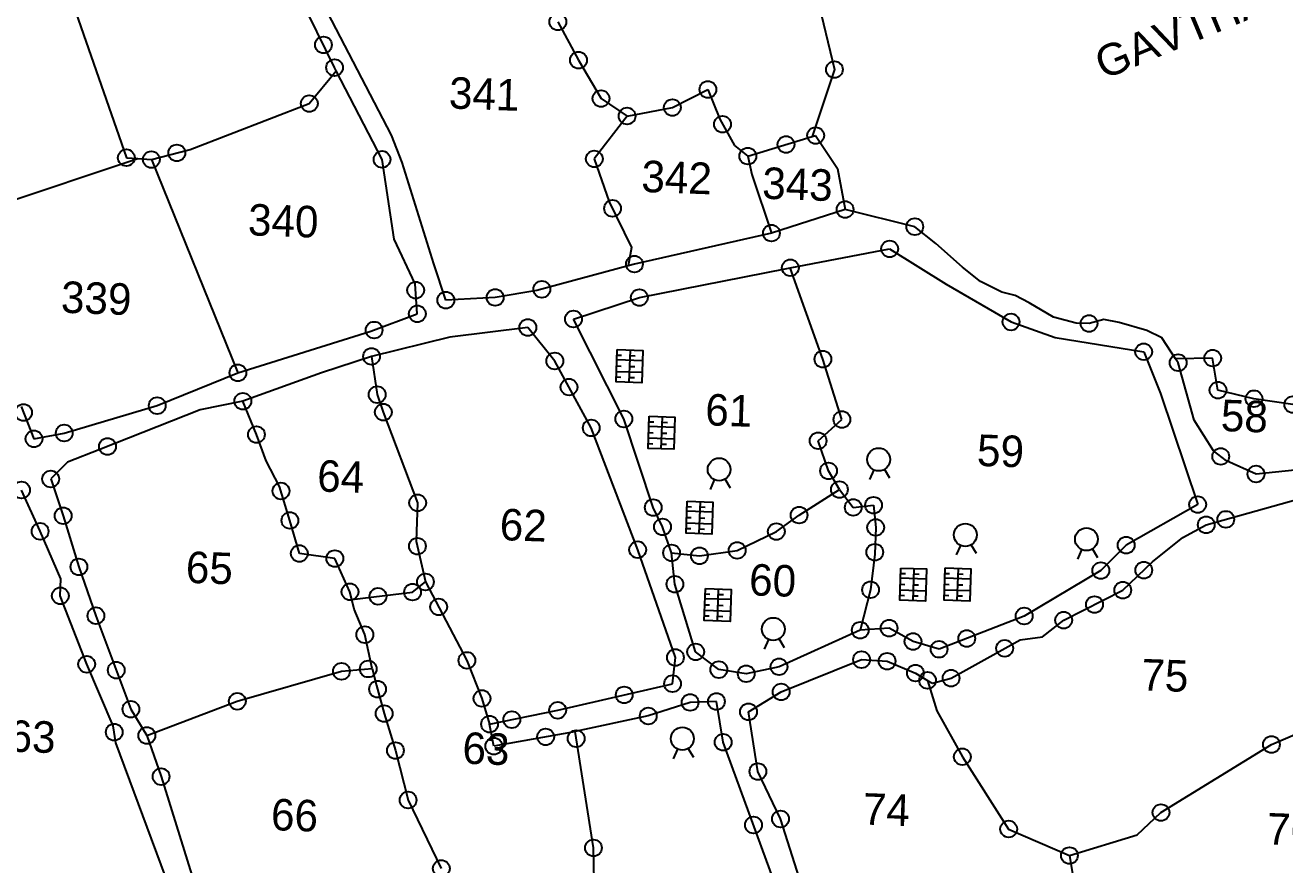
# Model space of a CAD drawing. Header units: metres. Extents: x 287345 to 291891, y 1993918 to 1999987.
# Drawn here: x 289786 to 290365, y 1996502 to 1996888 of the extents above; entities that cross this region are included whole.
import ezdxf
from ezdxf.enums import TextEntityAlignment as Align

# ---------------------------------------------------------------- set-up
doc = ezdxf.new("R2010")
doc.units = ezdxf.units.M
doc.header["$MEASUREMENT"] = 0
for name, color, linetype in [('POLY_PARCEL', 6, 'Continuous'), ('POLY_ROAD', 30, 'Continuous'), ('TEXT_MAPIN', 7, 'Continuous'), ('TEXT_PARCEL', 7, 'Continuous')]:
    doc.layers.add(name, color=color, linetype=linetype)
doc.styles.get("Standard").update_dxf_attribs({"font": 'arial.ttf'})
doc.styles.add('TEXT_MAP', font='')
doc.styles.get('TEXT_MAP').set_extended_font_data('Kruti Dev 050')

msp = doc.modelspace()

# ---------------------------------------------------------------- linework, layer by layer
for points in [[(290058.33, 1996738.65), (290070.13, 1996738.23), (290069.61, 1996723.45), (290057.81, 1996723.87)], [(290073.06, 1996708.03), (290084.86, 1996707.61), (290084.34, 1996692.83), (290072.54, 1996693.25)], [(290090.5, 1996669.03), (290102.3, 1996668.61), (290101.78, 1996653.84), (290089.98, 1996654.25)], [(290188.69, 1996638.27), (290200.49, 1996637.85), (290199.97, 1996623.07), (290188.17, 1996623.49)], [(290209.02, 1996638.3), (290220.82, 1996637.88), (290220.3, 1996623.11), (290208.5, 1996623.52)], [(290098.87, 1996628.85), (290110.67, 1996628.43), (290110.15, 1996613.66), (290098.35, 1996614.08)]]:
    msp.add_lwpolyline(points, close=True)
for points in [[(290058.17, 1996734.11), (290069.97, 1996733.69)], [(290058.24, 1996736.14), (290060.36, 1996736.07)], [(290064.23, 1996738.44), (290063.71, 1996723.66)], [(290064.14, 1996735.93), (290066.63, 1996735.84)], [(290057.98, 1996728.66), (290069.78, 1996728.24)], [(290058.07, 1996731.16), (290060.18, 1996731.09)], [(290063.97, 1996730.95), (290066.45, 1996730.87)], [(290057.89, 1996726.1), (290060, 1996726.02)], [(290063.79, 1996725.89), (290066.27, 1996725.8)], [(290072.97, 1996705.52), (290075.08, 1996705.44)], [(290078.96, 1996707.82), (290078.44, 1996693.04)], [(290078.87, 1996705.31), (290081.36, 1996705.22)], [(290072.79, 1996700.54), (290074.91, 1996700.47)], [(290072.9, 1996703.48), (290084.7, 1996703.07)], [(290078.69, 1996700.33), (290081.18, 1996700.24)], [(290072.61, 1996695.48), (290074.73, 1996695.4)], [(290072.7, 1996698.04), (290084.51, 1996697.62)], [(290078.51, 1996695.27), (290081, 1996695.18)], [(290174.44, 1996678.94), (290176.35, 1996683.34)], [(290183.65, 1996679.56), (290181.17, 1996683.66)], [(290101.15, 1996674.38), (290103.07, 1996678.78)], [(290110.37, 1996675), (290107.88, 1996679.1)], [(290090.34, 1996664.49), (290102.14, 1996664.07)], [(290090.41, 1996666.52), (290092.53, 1996666.45)], [(290096.4, 1996668.82), (290095.88, 1996654.05)], [(290096.31, 1996666.32), (290098.8, 1996666.23)], [(290090.15, 1996659.04), (290101.95, 1996658.63)], [(290090.24, 1996661.55), (290092.35, 1996661.47)], [(290096.14, 1996661.34), (290098.62, 1996661.25)], [(290090.06, 1996656.48), (290092.17, 1996656.41)], [(290095.96, 1996656.27), (290098.44, 1996656.19)], [(290214.23, 1996644.27), (290216.15, 1996648.67)], [(290223.45, 1996644.89), (290220.97, 1996648.99)], [(290279.12, 1996642.92), (290276.63, 1996647.02)], [(290269.9, 1996642.3), (290271.82, 1996646.7)], [(290188.6, 1996635.76), (290190.72, 1996635.69)], [(290194.59, 1996638.06), (290194.07, 1996623.28)], [(290194.5, 1996635.55), (290196.99, 1996635.46)], [(290208.93, 1996635.79), (290211.05, 1996635.72)], [(290214.92, 1996638.09), (290214.4, 1996623.31)], [(290214.83, 1996635.59), (290217.32, 1996635.5)], [(290188.43, 1996630.78), (290190.54, 1996630.71)], [(290188.53, 1996633.73), (290200.33, 1996633.31)], [(290194.33, 1996630.57), (290196.81, 1996630.49)], [(290208.76, 1996630.82), (290210.87, 1996630.74)], [(290208.86, 1996633.76), (290220.66, 1996633.34)], [(290214.66, 1996630.61), (290217.14, 1996630.52)], [(290098.71, 1996624.31), (290110.51, 1996623.89)], [(290098.78, 1996626.35), (290100.89, 1996626.27)], [(290104.77, 1996628.64), (290104.25, 1996613.87)], [(290104.68, 1996626.14), (290107.17, 1996626.05)], [(290188.25, 1996625.72), (290190.36, 1996625.64)], [(290188.34, 1996628.28), (290200.14, 1996627.86)], [(290194.15, 1996625.51), (290196.63, 1996625.42)], [(290208.58, 1996625.75), (290210.69, 1996625.68)], [(290208.67, 1996628.31), (290220.47, 1996627.89)], [(290214.48, 1996625.54), (290216.96, 1996625.45)], [(290098.51, 1996618.86), (290110.32, 1996618.45)], [(290098.6, 1996621.37), (290100.72, 1996621.29)], [(290104.5, 1996621.16), (290106.99, 1996621.07)], [(290098.42, 1996616.3), (290100.54, 1996616.23)], [(290104.32, 1996616.1), (290106.81, 1996616.01)], [(290126, 1996600.97), (290127.92, 1996605.37)], [(290135.22, 1996601.59), (290132.74, 1996605.69)], [(290084.25, 1996550.62), (290086.17, 1996555.02)], [(290093.47, 1996551.24), (290090.98, 1996555.34)]]:
    msp.add_lwpolyline(points)
for centre, radius in [((290031.03, 1996889.33), 3.85), ((289923.37, 1996878.72), 3.85), ((290040.54, 1996871.7), 3.85), ((289928.49, 1996868.26), 3.85), ((290158.11, 1996867.36), 3.85), ((290100, 1996858.21), 3.85), ((289916.87, 1996851.75), 3.85), ((290050.89, 1996854.04), 3.85), ((290062.85, 1996846.02), 3.85), ((290083.67, 1996849.92), 3.85), ((290106.71, 1996842.23), 3.85), ((290149.49, 1996837.05), 3.85), ((289856, 1996829.08), 3.85), ((290135.89, 1996832.93), 3.85), ((289832.83, 1996826.87), 3.85), ((289844.3, 1996826.02), 3.85), ((289950.29, 1996826.1), 3.85), ((290047.8, 1996826.3), 3.85), ((290118.34, 1996827.6), 3.85), ((290056.2, 1996803.58), 3.85), ((290163.01, 1996803.05), 3.85), ((290195.04, 1996795.16), 3.85), ((290129.16, 1996792.21), 3.85), ((290183.49, 1996784.95), 3.85), ((290066.22, 1996777.98), 3.85), ((290137.86, 1996776.29), 3.85), ((289965.73, 1996765.98), 3.85), ((290023.69, 1996766.38), 3.85), ((289979.6, 1996761.38), 3.85), ((290002.25, 1996762.64), 3.85), ((290068.51, 1996762.58), 3.85), ((289966.48, 1996755.1), 3.85), ((289946.64, 1996747.65), 3.85), ((290017.27, 1996748.81), 3.85), ((290038.25, 1996752.72), 3.85), ((290239.25, 1996751.36), 3.85), ((290275.09, 1996750.66), 3.85), ((290300.2, 1996737.68), 3.85), ((289945.47, 1996735.54), 3.85), ((290029.66, 1996733.42), 3.85), ((290152.82, 1996734.27), 3.85), ((290316.03, 1996732.64), 3.85), ((290331.87, 1996734.75), 3.85), ((289884.06, 1996727.97), 3.85), ((290036.18, 1996721.44), 3.85), ((290334.32, 1996720.01), 3.85), ((289847, 1996712.9), 3.85), ((289886.35, 1996714.92), 3.85), ((289948.06, 1996717.96), 3.85), ((290350.86, 1996716.09), 3.85), ((290368.69, 1996713.38), 3.85), ((289785.6, 1996709.76), 3.85), ((289950.87, 1996709.9), 3.85), ((290061.36, 1996706.78), 3.85), ((290046.41, 1996702.65), 3.85), ((290161.57, 1996706.55), 3.85), ((289790.37, 1996697.65), 3.85), ((289804.27, 1996700.32), 3.85), ((289892.56, 1996699.59), 3.85), ((290150.61, 1996696.78), 3.85), ((289824.14, 1996694.12), 3.85), ((290178.45, 1996688.15), 5.24), ((290335.59, 1996689.56), 3.85), ((290105.16, 1996683.58), 5.24), ((289798.06, 1996679.19), 3.85), ((290155.43, 1996682.9), 3.85), ((290351.81, 1996681.48), 3.85), ((289784.65, 1996674.12), 3.85), ((289903.86, 1996673.68), 3.85), ((290160.43, 1996674.32), 3.85), ((289966.65, 1996668.23), 3.85), ((290176.1, 1996667.14), 3.85), ((290325.02, 1996667.43), 3.85), ((289803.79, 1996662.31), 3.85), ((290074.88, 1996666.05), 3.85), ((290141.88, 1996662.6), 3.85), ((290166.78, 1996666.14), 3.85), ((290337.9, 1996660.63), 3.85), ((289793.18, 1996655.14), 3.85), ((289907.97, 1996660.14), 3.85), ((290079.14, 1996657.16), 3.85), ((290131.44, 1996655.02), 3.85), ((290177.07, 1996656.94), 3.85), ((290218.25, 1996653.47), 5.24), ((290328.94, 1996658.13), 3.85), ((290273.91, 1996651.5), 5.24), ((289912.3, 1996644.96), 3.85), ((289966.53, 1996648.29), 3.85), ((290067.73, 1996646.7), 3.85), ((290083.32, 1996645.23), 3.85), ((290096.1, 1996643.89), 3.85), ((290113.44, 1996646.37), 3.85), ((290176.66, 1996645.52), 3.85), ((290292.15, 1996648.76), 3.85), ((289811.01, 1996638.78), 3.85), ((289928.58, 1996642.61), 3.85), ((290300.23, 1996637.27), 3.85), ((289970.22, 1996631.86), 3.85), ((290280.52, 1996637.09), 3.85), ((289935.56, 1996627.34), 3.85), ((289964.31, 1996627.2), 3.85), ((290084.83, 1996630.8), 3.85), ((290174.72, 1996628.29), 3.85), ((290290.58, 1996628.09), 3.85), ((289802.48, 1996625.49), 3.85), ((289948.42, 1996625.26), 3.85), ((289976.3, 1996620.38), 3.85), ((290277.59, 1996621.48), 3.85), ((289818.85, 1996616.36), 3.85), ((290245.27, 1996616.21), 3.85), ((290263.44, 1996614.29), 3.85), ((290130.02, 1996610.18), 5.24), ((290169.97, 1996609.67), 3.85), ((290183.23, 1996610.64), 3.85), ((289942.39, 1996607.64), 3.85), ((290194.23, 1996604.5), 3.85), ((290218.9, 1996605.89), 3.85), ((290085.06, 1996597.13), 3.85), ((290094.37, 1996599.71), 3.85), ((290206.19, 1996600.92), 3.85), ((290236.34, 1996601.36), 3.85), ((289814.6, 1996594.02), 3.85), ((289828.19, 1996591.31), 3.85), ((289943.94, 1996591.88), 3.85), ((289989.29, 1996595.82), 3.85), ((290105.01, 1996591.57), 3.85), ((290132.67, 1996592.89), 3.85), ((290170.6, 1996596.15), 3.85), ((290182.32, 1996595.44), 3.85), ((289931.62, 1996590.79), 3.85), ((290117.6, 1996589.69), 3.85), ((290195.34, 1996589.99), 3.85), ((290200.9, 1996586.64), 3.85), ((290211.7, 1996587.65), 3.85), ((289948.23, 1996582.58), 3.85), ((290061.56, 1996579.96), 3.85), ((290083.77, 1996585.1), 3.85), ((290133.66, 1996581.32), 3.85), ((289883.8, 1996577.01), 3.85), ((289996.2, 1996578.33), 3.85), ((290091.81, 1996576.48), 3.85), ((290103.9, 1996576.91), 3.85), ((289834.9, 1996573.35), 3.85), ((289951.28, 1996571.36), 3.85), ((290009.9, 1996568.59), 3.85), ((290030.99, 1996572.88), 3.85), ((290072.6, 1996570.26), 3.85), ((290118.65, 1996572.16), 3.85), ((289827.26, 1996562.82), 3.85), ((289999.7, 1996566.51), 3.85), ((289842.24, 1996561.3), 3.85), ((290001.65, 1996556.38), 3.85), ((290025.44, 1996560.65), 3.85), ((290039.46, 1996559.85), 3.85), ((290088.27, 1996559.83), 5.24), ((290107.01, 1996558.18), 3.85), ((290358.88, 1996557.14), 3.85), ((289956.43, 1996554.38), 3.85), ((290216.89, 1996551.54), 3.85), ((290122.97, 1996544.72), 3.85), ((289848.76, 1996542.39), 3.85), ((289962.26, 1996531.63), 3.85), ((290133.36, 1996522.93), 3.85), ((290308.14, 1996525.87), 3.85), ((290120.93, 1996520.15), 3.85), ((290238.16, 1996518.31), 3.85), ((290047.41, 1996509.61), 3.85), ((290266.09, 1996506.1), 3.85), ((289977.51, 1996500.15), 3.85)]:
    msp.add_circle(centre, radius)
at = {"layer": 'POLY_PARCEL'}
for p, q in [((290149.25, 1996904.17), (290158.11, 1996867.36)), ((289809.54, 1996893.56), (289832.83, 1996826.87)), ((290031.03, 1996889.33), (290040.54, 1996871.7)), ((290040.54, 1996871.7), (290050.89, 1996854.04)), ((290158.11, 1996867.36), (290147.85, 1996836.55)), ((289916.87, 1996851.75), (289929.25, 1996866.78)), ((290083.67, 1996849.92), (290100, 1996858.21)), ((290100, 1996858.21), (290105.43, 1996844.51)), ((289862.16, 1996830.69), (289916.87, 1996851.75)), ((290050.89, 1996854.04), (290062.85, 1996846.02)), ((290062.85, 1996846.02), (290083.67, 1996849.92)), ((290062.85, 1996846.02), (290047.8, 1996826.3)), ((290105.43, 1996844.51), (290112.18, 1996832.46)), ((290112.18, 1996832.46), (290118.34, 1996827.6)), ((290118.34, 1996827.6), (290147.85, 1996836.55)), ((290147.85, 1996836.55), (290149.49, 1996837.05)), ((290149.49, 1996837.05), (290159.5, 1996821.93)), ((289755.05, 1996798.77), (289838.14, 1996826.48)), ((289832.83, 1996826.87), (289838.14, 1996826.48)), ((289838.14, 1996826.48), (289844.3, 1996826.02)), ((289844.3, 1996826.02), (289862.16, 1996830.69)), ((290047.8, 1996826.3), (290054.7, 1996806.65)), ((290118.34, 1996827.6), (290120.15, 1996819.1)), ((289844.3, 1996826.02), (289884.06, 1996727.97)), ((290159.5, 1996821.93), (290163.01, 1996803.05)), ((290120.15, 1996819.1), (290129.16, 1996792.21)), ((290054.7, 1996806.65), (290064.93, 1996785.62)), ((290064.93, 1996785.62), (290063.38, 1996777.21)), ((290152.82, 1996734.27), (290137.86, 1996776.29)), ((289945.47, 1996735.54), (289948.06, 1996717.96)), ((290161.57, 1996706.55), (290152.82, 1996734.27)), ((290331.87, 1996734.75), (290314.86, 1996734.41)), ((290334.32, 1996720.01), (290331.87, 1996734.75)), ((289948.06, 1996717.96), (289950.87, 1996709.9)), ((290350.86, 1996716.09), (290334.32, 1996720.01)), ((289892.56, 1996699.59), (289886.35, 1996714.92)), ((290368.69, 1996713.38), (290350.86, 1996716.09)), ((289950.87, 1996709.9), (289966.65, 1996668.23)), ((290150.61, 1996696.78), (290161.57, 1996706.55)), ((289897, 1996687.49), (289892.56, 1996699.59)), ((290155.43, 1996682.9), (290150.61, 1996696.78)), ((289903.22, 1996675.78), (289897, 1996687.49)), ((290160.43, 1996674.32), (290155.43, 1996682.9)), ((289907.97, 1996660.14), (289903.22, 1996675.78)), ((290141.88, 1996662.6), (290160.43, 1996674.32)), ((290160.43, 1996674.32), (290166.78, 1996666.14)), ((289966.65, 1996668.23), (289966.02, 1996650.57)), ((290166.78, 1996666.14), (290176.1, 1996667.14)), ((290176.1, 1996667.14), (290177.07, 1996656.94)), ((289912.3, 1996644.96), (289907.97, 1996660.14)), ((290131.44, 1996655.02), (290141.88, 1996662.6)), ((290113.44, 1996646.37), (290131.44, 1996655.02)), ((290177.07, 1996656.94), (290176.63, 1996644.58)), ((289966.02, 1996650.57), (289970.22, 1996631.86)), ((289928.58, 1996642.61), (289912.3, 1996644.96)), ((289935.56, 1996627.34), (289928.58, 1996642.61)), ((290083.32, 1996645.23), (290096.1, 1996643.89)), ((290096.1, 1996643.89), (290113.44, 1996646.37)), ((290176.63, 1996644.58), (290174.72, 1996628.29)), ((289964.31, 1996627.2), (289970.22, 1996631.86)), ((289970.22, 1996631.86), (289989.29, 1996595.82)), ((289936.41, 1996623.8), (289935.56, 1996627.34)), ((289936.41, 1996623.8), (289964.31, 1996627.2)), ((289937.49, 1996619.31), (289936.41, 1996623.8)), ((290174.72, 1996628.29), (290169.97, 1996609.67)), ((289942.39, 1996607.64), (289937.49, 1996619.31)), ((289945.81, 1996592.05), (289942.39, 1996607.64)), ((289989.29, 1996595.82), (289996.2, 1996578.33)), ((289883.8, 1996577.01), (289931.62, 1996590.79)), ((289931.62, 1996590.79), (289945.81, 1996592.05)), ((289945.81, 1996592.05), (289947.76, 1996584.31)), ((289947.76, 1996584.31), (289951.28, 1996571.36)), ((290200.9, 1996586.64), (290205.23, 1996572.62)), ((289996.2, 1996578.33), (289999.7, 1996566.51)), ((289842.24, 1996561.3), (289883.8, 1996577.01)), ((290205.23, 1996572.62), (290216.89, 1996551.54)), ((289951.28, 1996571.36), (289956.43, 1996554.38)), ((290358.88, 1996557.14), (290390.67, 1996570.78)), ((290047.41, 1996509.61), (290038.94, 1996563.1)), ((289956.43, 1996554.38), (289962.26, 1996531.63)), ((290308.14, 1996525.87), (290358.88, 1996557.14)), ((290216.89, 1996551.54), (290238.16, 1996518.31)), ((289962.26, 1996531.63), (289977.51, 1996500.15)), ((290297.15, 1996515.63), (290308.14, 1996525.87)), ((290238.16, 1996518.31), (290266.09, 1996506.1)), ((290266.09, 1996506.1), (290297.15, 1996515.63)), ((290047.76, 1996494.57), (290047.41, 1996509.61)), ((290266.09, 1996506.1), (290270, 1996482.94))]:
    msp.add_line(p, q, dxfattribs=at)
at = {"layer": 'POLY_ROAD'}
for p, q in [((289954.59, 1996837.29), (289915.28, 1996912.93)), ((289928.49, 1996868.26), (289910.2, 1996905.64)), ((289929.25, 1996866.78), (289928.49, 1996868.26)), ((289950.29, 1996826.1), (289929.25, 1996866.78)), ((289959.52, 1996824.6), (289954.59, 1996837.29)), ((289955.9, 1996789.39), (289950.29, 1996826.1)), ((289974.02, 1996778.02), (289959.52, 1996824.6)), ((290163.01, 1996803.05), (290129.16, 1996792.21)), ((290195.04, 1996795.16), (290163.01, 1996803.05)), ((290129.16, 1996792.21), (290066.22, 1996777.98)), ((290204.75, 1996787.48), (290195.04, 1996795.16)), ((289965.53, 1996768.93), (289955.9, 1996789.39)), ((290216.99, 1996776.48), (290204.75, 1996787.48)), ((290137.86, 1996776.29), (290183.49, 1996784.95)), ((290183.49, 1996784.95), (290209.38, 1996768.8)), ((289979.6, 1996761.38), (289974.02, 1996778.02)), ((290063.38, 1996777.21), (290021.45, 1996765.77)), ((290066.22, 1996777.98), (290063.38, 1996777.21)), ((290068.51, 1996762.58), (290136.29, 1996775.99)), ((290136.29, 1996775.99), (290137.86, 1996776.29)), ((290225.27, 1996770.03), (290216.99, 1996776.48)), ((289966.48, 1996755.1), (289965.53, 1996768.93)), ((290209.38, 1996768.8), (290239.25, 1996751.36)), ((290235.08, 1996764.99), (290225.27, 1996770.03)), ((290002.25, 1996762.64), (289979.6, 1996761.38)), ((290021.45, 1996765.77), (290002.25, 1996762.64)), ((290241.2, 1996763.59), (290235.08, 1996764.99)), ((290247.53, 1996760.14), (290241.2, 1996763.59)), ((290038.25, 1996752.72), (290068.51, 1996762.58)), ((290258.75, 1996753.58), (290247.53, 1996760.14)), ((289945.13, 1996747.08), (289966.48, 1996755.1)), ((290061.36, 1996706.78), (290038.25, 1996752.72)), ((290239.25, 1996751.36), (290259.6, 1996744.29)), ((290269.23, 1996750.86), (290258.75, 1996753.58)), ((290281.91, 1996752.47), (290275.09, 1996750.66)), ((290288.91, 1996751.05), (290281.91, 1996752.47)), ((290301.7, 1996747.37), (290288.91, 1996751.05)), ((289884.06, 1996727.97), (289945.13, 1996747.08)), ((290017.27, 1996748.81), (289981.44, 1996744.33)), ((290029.66, 1996733.42), (290017.27, 1996748.81)), ((290275.09, 1996750.66), (290269.23, 1996750.86)), ((290308.51, 1996744.06), (290301.7, 1996747.37)), ((289981.44, 1996744.33), (289945.47, 1996735.54)), ((290259.6, 1996744.29), (290300.2, 1996737.68)), ((290314.86, 1996734.41), (290308.51, 1996744.06)), ((289945.47, 1996735.54), (289922.48, 1996728.01)), ((290300.2, 1996737.68), (290307.86, 1996718.44)), ((290316.03, 1996732.64), (290314.86, 1996734.41)), ((289847, 1996712.9), (289884.06, 1996727.97)), ((289922.48, 1996728.01), (289886.35, 1996714.92)), ((290046.41, 1996702.65), (290029.66, 1996733.42)), ((290323.32, 1996706.26), (290316.03, 1996732.64)), ((290307.86, 1996718.44), (290325.02, 1996667.43)), ((289784.51, 1996712.53), (289790.37, 1996697.65)), ((289804.27, 1996700.32), (289847, 1996712.9)), ((289866.77, 1996710.97), (289820.69, 1996692.76)), ((289886.35, 1996714.92), (289866.77, 1996710.97)), ((290074.88, 1996666.05), (290061.36, 1996706.78)), ((290332.22, 1996692.15), (290323.32, 1996706.26)), ((289790.37, 1996697.65), (289804.27, 1996700.32)), ((290067.73, 1996646.7), (290046.41, 1996702.65)), ((289820.69, 1996692.76), (289805.81, 1996686.96)), ((290338.22, 1996687.54), (290332.22, 1996692.15)), ((290351.81, 1996681.48), (290338.22, 1996687.54)), ((289805.81, 1996686.96), (289798.06, 1996679.19)), ((290380.1, 1996684.3), (290351.81, 1996681.48)), ((289798.06, 1996679.19), (289803.79, 1996662.31)), ((289793.18, 1996655.14), (289784.65, 1996674.12)), ((290079.14, 1996657.16), (290074.88, 1996666.05)), ((290325.02, 1996667.43), (290292.15, 1996648.76)), ((290328.94, 1996658.13), (290371.05, 1996669.85)), ((289803.79, 1996662.31), (289811.01, 1996638.78)), ((289802.76, 1996633.24), (289793.18, 1996655.14)), ((290083.32, 1996645.23), (290079.14, 1996657.16)), ((290318.16, 1996652.35), (290328.94, 1996658.13)), ((290292.15, 1996648.76), (290280.52, 1996637.09)), ((290304.26, 1996641.11), (290318.16, 1996652.35)), ((290085.06, 1996597.13), (290067.73, 1996646.7)), ((290084.83, 1996630.8), (290083.32, 1996645.23)), ((290290.58, 1996628.09), (290304.26, 1996641.11)), ((289811.01, 1996638.78), (289818.85, 1996616.36)), ((290280.52, 1996637.09), (290245.27, 1996616.21)), ((289802.48, 1996625.49), (289802.76, 1996633.24)), ((290094.37, 1996599.71), (290084.83, 1996630.8)), ((289814.6, 1996594.02), (289802.48, 1996625.49)), ((290263.44, 1996614.29), (290290.58, 1996628.09)), ((289818.85, 1996616.36), (289834.9, 1996573.35)), ((290245.27, 1996616.21), (290206.19, 1996600.92)), ((290253.78, 1996606.71), (290263.44, 1996614.29)), ((290169.97, 1996609.67), (290132.67, 1996592.89)), ((290183.23, 1996610.64), (290169.97, 1996609.67)), ((290194.23, 1996604.5), (290183.23, 1996610.64)), ((290243.45, 1996605.31), (290253.78, 1996606.71)), ((290206.19, 1996600.92), (290194.23, 1996604.5)), ((290211.7, 1996587.65), (290243.45, 1996605.31)), ((290083.77, 1996585.1), (290085.06, 1996597.13)), ((290105.01, 1996591.57), (290094.37, 1996599.71)), ((290133.66, 1996581.32), (290170.6, 1996596.15)), ((290170.6, 1996596.15), (290182.32, 1996595.44)), ((290182.32, 1996595.44), (290195.34, 1996589.99)), ((289826.83, 1996565.7), (289814.6, 1996594.02)), ((290117.6, 1996589.69), (290105.01, 1996591.57)), ((290132.67, 1996592.89), (290117.6, 1996589.69)), ((290195.34, 1996589.99), (290200.9, 1996586.64)), ((290030.99, 1996572.88), (290083.77, 1996585.1)), ((290200.9, 1996586.64), (290203.1, 1996585.31)), ((290203.1, 1996585.31), (290211.7, 1996587.65)), ((290118.65, 1996572.16), (290133.66, 1996581.32)), ((289834.9, 1996573.35), (289842.24, 1996561.3)), ((289999.7, 1996566.51), (290030.99, 1996572.88)), ((290091.81, 1996576.48), (290072.6, 1996570.26)), ((290103.9, 1996576.91), (290091.81, 1996576.48)), ((290107.01, 1996558.18), (290103.9, 1996576.91)), ((290122.97, 1996544.72), (290118.65, 1996572.16)), ((290001.65, 1996556.38), (289999.7, 1996566.51)), ((290072.6, 1996570.26), (290038.94, 1996563.1)), ((289827.99, 1996557.98), (289826.83, 1996565.7)), ((289842.24, 1996561.3), (289848.76, 1996542.39)), ((290037.83, 1996562.87), (290001.65, 1996556.38)), ((290038.94, 1996563.1), (290037.83, 1996562.87)), ((289850.84, 1996496.52), (289827.99, 1996557.98)), ((290133.23, 1996486.54), (290107.01, 1996558.18)), ((290133.36, 1996522.93), (290122.97, 1996544.72)), ((289848.76, 1996542.39), (289864.26, 1996492.68)), ((290143.19, 1996492.14), (290133.36, 1996522.93))]:
    msp.add_line(p, q, dxfattribs=at)

# ---------------------------------------------------------------- texts
at = {"layer": 'TEXT_MAPIN'}
msp.add_text('GAVTHAN', height=14.488, rotation=22.56054, dxfattribs=at).set_placement((290281.72, 1996862.59))
at = {"layer": 'TEXT_PARCEL', "style": 'TEXT_MAP'}
for s, p in [('341', (289997.26, 1996856.19)), ('342', (290085.67, 1996817.82)), ('343', (290141.18, 1996814.71)), ('340', (289904.93, 1996797.88)), ('339', (289819.01, 1996762.31)), ('61', (290109.63, 1996710.77)), ('58', (290346.5, 1996708.12)), ('59', (290234.46, 1996692.11)), ('64', (289931.34, 1996680.36)), ('62', (290015.21, 1996658)), ('65', (289870.99, 1996638.36)), ('60', (290129.76, 1996632.61)), ('75', (290309.97, 1996588.81)), ('163', (289784.16, 1996560.99)), ('63', (289998.07, 1996555.24)), ('66', (289910.12, 1996524.69)), ('74', (290182.02, 1996527.24)), ('76', (290367.66, 1996518.1))]:
    msp.add_text(s, height=14.488, rotation=357.97338, dxfattribs=at).set_placement(p, align=Align.MIDDLE)

doc.saveas('drawing.dxf')
